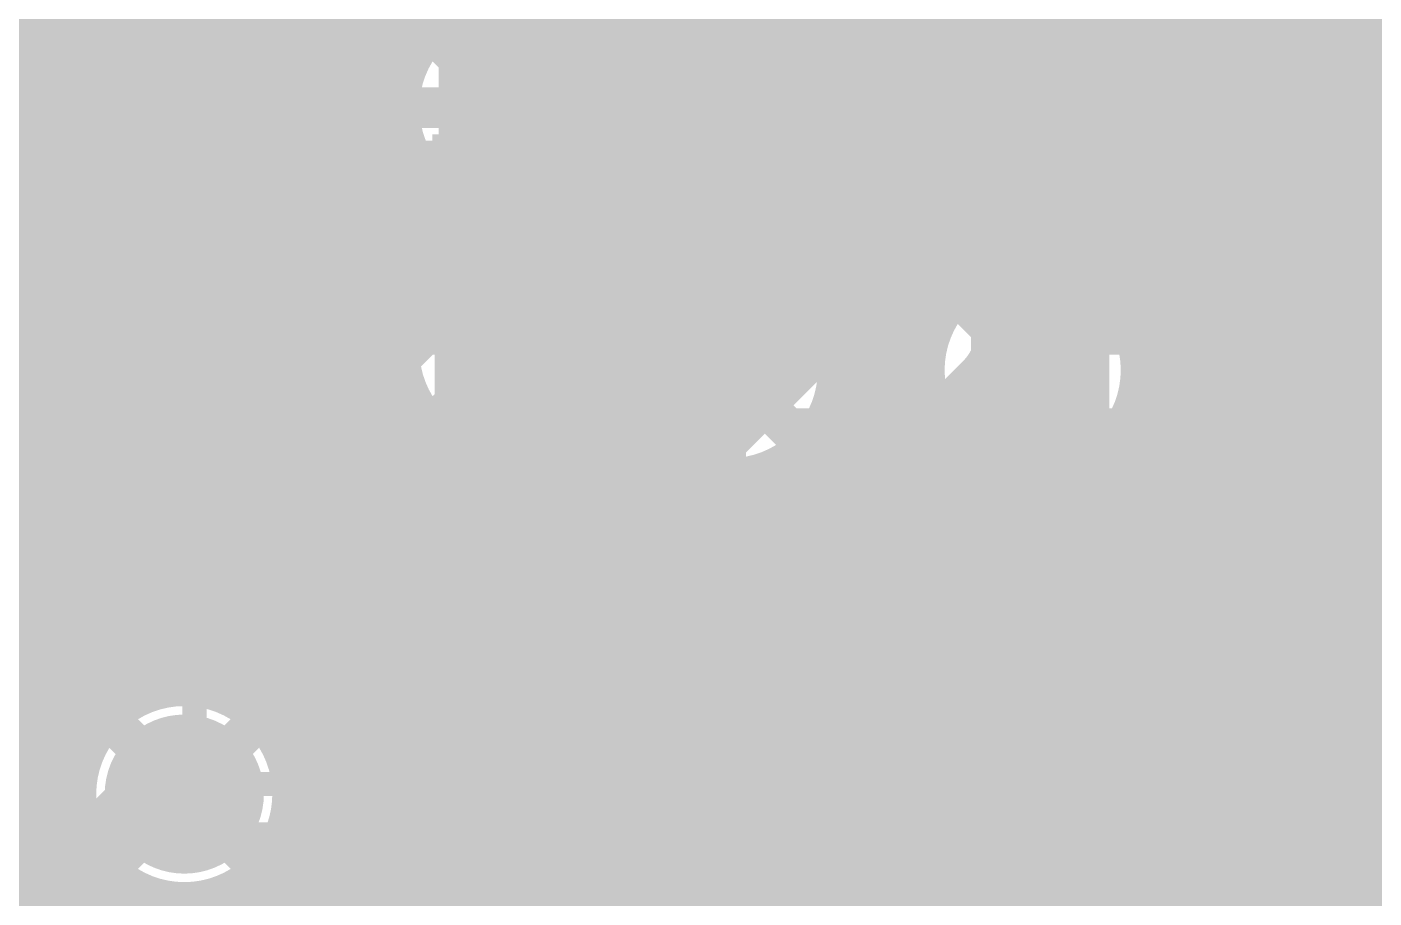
# Model space of a CAD drawing. Extents: x -118 to 4, y -52 to 56.
# Drawn here: x -64.11 to -55.64, y 41.64 to 47.12 of the extents above; entities that cross this region are included whole.
import ezdxf

# ---------------------------------------------------------------- set-up
doc = ezdxf.new("R2010")
doc.units = 0
doc.header["$MEASUREMENT"] = 0
doc.layers.get('0').update_dxf_attribs({"linetype": 'CONTINUOUS'})
for name, color, linetype in [('22-302-0_BOT', 7, 'CONTINUOUS'), ('22-302-0_DRD', 7, 'CONTINUOUS'), ('22-302-0_DRL', 2, 'CONTINUOUS'), ('22-302-0_GND', 1, 'CONTINUOUS'), ('22-302-0_IN1', 3, 'CONTINUOUS'), ('22-302-0_SMB', 5, 'CONTINUOUS'), ('22-302-0_SMT', 10, 'CONTINUOUS'), ('22-302-0_SPB', 14, 'CONTINUOUS'), ('22-302-0_SPT', 9, 'CONTINUOUS'), ('22-302-0_SSB', 12, 'CONTINUOUS'), ('22-302-0_SST', 11, 'CONTINUOUS'), ('22-302-0_TOP', 13, 'CONTINUOUS'), ('THRUHOLE_TAP', 7, 'CONTINUOUS')]:
    doc.layers.add(name, color=color, linetype=linetype)

# ---------------------------------------------------------------- blocks, each defined once
blk = doc.blocks.new('RECTANGLE_2')
blk.add_solid([(0.4826, 0.4064), (0.4826, -0.4064), (-0.4826, 0.4064), (-0.4826, -0.4064)])
blk = doc.blocks.new('ROUND_45')
at = {"const_width": 0.35052}
blk.add_lwpolyline([(-0.17526, 0, 1), (0.17526, 0, 1)], format="xyb", close=True, dxfattribs=at)
blk = doc.blocks.new('ROUND_50')
at = {"const_width": 0.35052}
blk.add_lwpolyline([(-0.17526, 0, 1), (0.17526, 0, 1)], format="xyb", close=True, dxfattribs=at)
blk = doc.blocks.new('RECTANGLE_62')
blk.add_solid([(0.635, 0.508), (0.635, -0.508), (-0.635, 0.508), (-0.635, -0.508)])
blk = doc.blocks.new('ROUND_105')
at = {"const_width": 0.10033}
blk.add_lwpolyline([(-0.050164, 0, 1), (0.050164, 0, 1)], format="xyb", close=True, dxfattribs=at)
blk = doc.blocks.new('ROUND_107')
at = {"const_width": 0.10033}
blk.add_lwpolyline([(-0.050164, 0, 1), (0.050164, 0, 1)], format="xyb", close=True, dxfattribs=at)
blk = doc.blocks.new('ROUND_92')
at = {"const_width": 0.0635}
blk.add_lwpolyline([(-0.03175, 0, 1), (0.03175, 0, 1)], format="xyb", close=True, dxfattribs=at)
blk = doc.blocks.new('ROUND_93')
at = {"const_width": 0.50038}
blk.add_lwpolyline([(-0.25019, 0, 1), (0.25019, 0, 1)], format="xyb", close=True, dxfattribs=at)
blk = doc.blocks.new('ROUND_58')
at = {"const_width": 0.35052}
blk.add_lwpolyline([(-0.17526, 0, 1), (0.17526, 0, 1)], format="xyb", close=True, dxfattribs=at)
blk = doc.blocks.new('ROUND_98')
at = {"const_width": 0.10033}
blk.add_lwpolyline([(-0.050164, 0, 1), (0.050164, 0, 1)], format="xyb", close=True, dxfattribs=at)

msp = doc.modelspace()

# ---------------------------------------------------------------- linework, layer by layer
at = {"layer": '22-302-0_BOT'}
for points, const_width in [([(-61.2648, 54.9656), (-61.2648, 43.5102)], 0.254), ([(-61.0362, 54.9656), (-61.0362, 43.5102)], 0.254), ([(-60.8076, 54.9656), (-60.8076, 43.5102)], 0.254), ([(-60.579, 54.9656), (-60.579, 43.62704)], 0.254), ([(-60.579, 38.227), (-59.944, 38.862), (-58.801, 38.862), (-58.42, 39.243), (-58.42, 42.164), (-57.023, 43.561), (-57.023, 45.085), (-55.88, 46.228), (-55.88, 54.61)], 0.2032), ([(-56.2864, 54.0639), (-56.2864, 46.39564)], 0.254), ([(-54.356, 53.848), (-54.61, 53.848), (-55.499, 52.959), (-55.499, 45.72), (-56.388, 44.831), (-56.388, 42.799), (-57.277, 41.91), (-57.277, 41.021)], 0.2032), ([(-57.277, 41.021), (-57.277, 41.91), (-56.388, 42.799), (-56.388, 44.831), (-55.499, 45.72), (-55.499, 52.959), (-54.61, 53.848), (-54.356, 53.848)], 0.2032), ([(-62.357, 41.021), (-63.373, 41.021), (-63.881, 41.529), (-63.881, 42.799), (-63.5, 43.18), (-63.5, 47.752), (-62.611, 48.641), (-62.357, 48.641)], 0.2032), ([(-57.277, 48.641), (-57.404, 48.641), (-58.42, 47.625), (-58.42, 45.212), (-60.5282, 43.1038), (-62.23, 43.1038)], 0.2032), ([(-60.5282, 48.4632), (-60.5282, 46.7868)], 0.254), ([(-62.357, 47.4472), (-62.357, 46.609)], 0.254), ([(-61.3918, 47.4472), (-61.3918, 45.7708)], 0.254), ([(-57.277, 47.4472), (-57.277, 46.609)], 0.254), ([(-56.3118, 47.4472), (-56.3118, 46.37024)], 0.254), ([(-60.5282, 47.0408), (-61.3918, 47.0408)], 0.254), ([(-56.2864, 47.0408), (-56.3118, 47.0408)], 0.254), ([(-60.5282, 46.8122), (-61.3918, 46.8122)], 0.254), ([(-56.2864, 46.8122), (-56.3118, 46.8122)], 0.254), ([(-58.8264, 46.7868), (-60.5282, 46.7868)], 0.254), ([(-60.3504, 46.7868), (-60.3504, 43.85564)], 0.254), ([(-60.1218, 46.7868), (-60.1218, 44.08424)], 0.254), ([(-59.8932, 46.7868), (-59.8932, 44.31284)], 0.254), ([(-59.6646, 46.7868), (-59.6646, 44.54144)], 0.254), ([(-59.436, 46.7868), (-59.436, 44.77004)], 0.254), ([(-59.2074, 46.7868), (-59.2074, 44.99864)], 0.254), ([(-58.9788, 46.7868), (-58.9788, 45.22724)], 0.254), ([(-58.8264, 46.7868), (-58.8264, 45.37964)], 0.254), ([(-61.3918, 46.609), (-62.357, 46.609)], 0.254), ([(-62.357, 45.7708), (-62.357, 46.609)], 0.254), ([(-62.357, 46.609), (-61.087, 46.609)], 0.2032), ([(-58.8264, 46.5836), (-61.3918, 46.5836)], 0.254), ([(-57.785, 44.958), (-57.785, 45.72), (-57.277, 46.228), (-57.277, 46.609)], 0.2032), ([(-57.277, 45.7708), (-57.277, 46.609)], 0.254), ([(-56.2864, 46.5836), (-56.3118, 46.5836)], 0.254), ([(-56.2864, 46.39564), (-56.3118, 46.37024)], 0.254), ([(-58.8264, 46.355), (-61.3918, 46.355)], 0.254), ([(-58.8264, 46.1264), (-61.3918, 46.1264)], 0.254), ([(-58.8264, 45.8978), (-61.3918, 45.8978)], 0.254), ([(-61.3918, 45.7708), (-63.0936, 45.7708)], 0.254), ([(-63.0936, 45.7708), (-63.0936, 43.18)], 0.254), ([(-62.865, 45.7708), (-62.865, 45.2628)], 0.254), ([(-62.6364, 45.7708), (-62.6364, 45.2628)], 0.254), ([(-62.4078, 45.7708), (-62.4078, 45.2628)], 0.254), ([(-62.1792, 45.7708), (-62.1792, 45.2628)], 0.254), ([(-61.9506, 45.7708), (-61.9506, 45.2628)], 0.254), ([(-61.722, 45.7708), (-61.722, 45.2628)], 0.254), ([(-61.4934, 45.7708), (-61.4934, 45.2628)], 0.254), ([(-58.0136, 45.7708), (-58.0136, 45.212)], 0.254), ([(-56.91124, 45.7708), (-58.0136, 45.7708)], 0.254), ([(-57.8358, 45.7708), (-57.8358, 43.32224)], 0.254), ([(-57.6072, 45.7708), (-57.6072, 43.55084)], 0.254), ([(-57.3786, 45.7708), (-57.3786, 45.28058)], 0.254), ([(-56.91124, 45.7708), (-57.30494, 45.3771)], 0.254), ([(-57.15, 45.7708), (-57.15, 45.53204)], 0.254), ([(-58.8264, 45.6692), (-63.0936, 45.6692)], 0.254), ([(-57.01284, 45.6692), (-58.0136, 45.6692)], 0.254), ([(-58.8264, 45.4406), (-63.0936, 45.4406)], 0.254), ([(-57.24144, 45.4406), (-58.0136, 45.4406)], 0.254), ([(-58.8264, 45.37964), (-60.69584, 43.5102)], 0.254), ([(-63.0428, 45.212), (-63.0936, 45.212)], 0.254), ([(-61.4172, 45.2628), (-63.0428, 45.2628)], 0.254), ([(-63.0428, 45.2628), (-63.0428, 43.8404)], 0.254), ([(-62.23, 45.2628), (-62.23, 44.5262)], 0.254), ([(-61.4172, 45.2628), (-61.4172, 43.8404)], 0.254), ([(-58.99404, 45.212), (-61.4172, 45.212)], 0.254), ([(-57.40908, 45.212), (-58.0136, 45.212)], 0.254), ([(-61.087, 45.085), (-61.087, 45.1612), (-61.595, 45.1612), (-62.23, 44.5262)], 0.2032), ([(-57.4294, 45.085), (-57.4294, 43.72864)], 0.254), ([(-63.0428, 44.9834), (-63.0936, 44.9834)], 0.254), ([(-59.22264, 44.9834), (-61.4172, 44.9834)], 0.254), ([(-57.4294, 44.9834), (-58.08472, 44.9834)], 0.254), ([(-58.0644, 45.01388), (-58.0644, 43.09364)], 0.254), ([(-58.13298, 44.92498), (-60.2361, 42.81932)], 0.254), ([(-58.293, 44.76496), (-58.293, 42.86504)], 0.254), ([(-63.0428, 44.7548), (-63.0936, 44.7548)], 0.254), ([(-59.45124, 44.7548), (-61.4172, 44.7548)], 0.254), ([(-57.4294, 44.7548), (-58.30316, 44.7548)], 0.254), ([(-63.0428, 44.5262), (-63.0936, 44.5262)], 0.254), ([(-61.4172, 44.5262), (-62.23, 44.5262)], 0.254), ([(-59.67984, 44.5262), (-61.4172, 44.5262)], 0.254), ([(-57.4294, 44.5262), (-58.53176, 44.5262)], 0.254), ([(-58.5216, 44.53636), (-58.5216, 42.63644)], 0.254), ([(-63.0428, 44.2976), (-63.0936, 44.2976)], 0.254), ([(-59.90844, 44.2976), (-61.4172, 44.2976)], 0.254), ([(-57.4294, 44.2976), (-58.76036, 44.2976)], 0.254), ([(-58.7502, 44.30776), (-58.7502, 42.40022)], 0.254), ([(-63.0428, 44.069), (-63.0936, 44.069)], 0.254), ([(-60.13704, 44.069), (-61.4172, 44.069)], 0.254), ([(-57.4294, 44.069), (-58.98896, 44.069)], 0.254), ([(-58.9788, 44.07916), (-58.9788, 40.8432)], 0.254), ([(-63.0428, 43.8404), (-63.0936, 43.8404)], 0.254), ([(-63.0428, 43.8404), (-63.0428, 43.7896)], 0.254), ([(-60.36564, 43.8404), (-61.4172, 43.8404)], 0.254), ([(-61.4172, 43.8404), (-61.4172, 43.7896)], 0.254), ([(-57.4294, 43.8404), (-59.21756, 43.8404)], 0.254), ([(-59.2074, 43.85056), (-59.2074, 40.8432)], 0.254), ([(-63.0428, 43.7896), (-63.0428, 42.96664)], 0.254), ([(-61.4172, 43.7896), (-61.4172, 43.5102)], 0.254), ([(-57.4294, 43.72864), (-58.70194, 42.4561)], 0.254), ([(-63.0428, 43.6118), (-63.0936, 43.6118)], 0.254), ([(-60.59424, 43.6118), (-61.4172, 43.6118)], 0.254), ([(-57.54624, 43.6118), (-59.44616, 43.6118)], 0.254), ([(-59.436, 43.62196), (-59.436, 40.8432)], 0.254), ([(-60.69584, 43.5102), (-61.4172, 43.5102)], 0.254), ([(-63.0428, 43.3832), (-63.0936, 43.3832)], 0.254), ([(-57.77484, 43.3832), (-59.67476, 43.3832)], 0.254), ([(-59.6646, 43.39336), (-59.6646, 40.8432)], 0.254), ([(-63.0936, 43.18), (-63.0936, 42.96918)], 0.254), ([(-63.0428, 43.1546), (-63.0936, 43.1546)], 0.254), ([(-58.00344, 43.1546), (-59.90336, 43.1546)], 0.254), ([(-59.8932, 43.16476), (-59.8932, 40.8432)], 0.254), ([(-62.23, 43.1038), (-62.3062, 43.1038), (-63.119, 42.291)], 0.2032), ([(-63.119, 42.97172), (-63.1521, 42.97091)], 0.254), ([(-58.23204, 42.926), (-60.13196, 42.926)], 0.254), ([(-60.1218, 42.93616), (-60.1218, 40.8432)], 0.254), ([(-60.3504, 42.73804), (-60.3504, 40.8432)], 0.254), ([(-60.5282, 42.6974), (-61.4172, 42.6974)], 0.254), ([(-61.4172, 42.6974), (-61.4172, 42.3672)], 0.254), ([(-61.2648, 42.6974), (-61.2648, 40.62984)], 0.254), ([(-61.0362, 42.6974), (-61.0362, 40.4114)], 0.254), ([(-60.8076, 42.6974), (-60.8076, 40.4114)], 0.254), ([(-60.579, 42.6974), (-60.579, 40.4114)], 0.254), ([(-58.46064, 42.6974), (-60.5282, 42.6974)], 0.254), ([(-58.68924, 42.4688), (-61.4172, 42.4688)], 0.254), ([(-61.4172, 42.3672), (-62.44336, 42.3672)], 0.254), ([(-62.4078, 42.3672), (-62.4078, 41.8592)], 0.254), ([(-62.1792, 42.3672), (-62.1792, 41.8592)], 0.254), ([(-61.9506, 42.3672), (-61.9506, 41.8592)], 0.254), ([(-61.722, 42.3672), (-61.722, 41.8592)], 0.254), ([(-61.4934, 42.3672), (-61.4934, 41.8592)], 0.254), ([(-58.81878, 42.2402), (-62.44082, 42.2402)], 0.254), ([(-58.8264, 42.164), (-58.8264, 40.8432)], 0.254), ([(-58.8264, 42.0116), (-62.49924, 42.0116)], 0.254), ([(-61.3918, 41.8592), (-62.59322, 41.8592)], 0.254), ([(-61.3918, 41.8592), (-61.3918, 40.75684)], 0.254), ([(-58.8264, 41.783), (-61.3918, 41.783)], 0.254), ([(-58.8264, 41.5544), (-61.3918, 41.5544)], 0.254)]:
    msp.add_lwpolyline(points, dxfattribs=dict(at, const_width=const_width))
at = {"layer": '22-302-0_BOT', "const_width": 0.254}
for points in [[(-57.31002, 45.37202, 0.1989124), (-57.42891, 45.085)], [(-58.13298, 44.92498, 0.1989124), (-58.01409, 45.212)], [(-63.15202, 42.96918, 0.1370236), (-63.09314, 43.18)], [(-63.15202, 42.96918, 0.1370236), (-63.09314, 43.18)], [(-63.0428, 42.96664, 0.0280842), (-63.119, 42.97092)], [(-60.5282, 42.6974, 0.1989124), (-60.24083, 42.81643)], [(-60.5282, 42.6974, 0.1989124), (-60.24083, 42.81643)], [(-58.70702, 42.45102, 0.1989124), (-58.82591, 42.164)], [(-62.43828, 42.291, 0.0280837), (-62.44257, 42.36729)], [(-62.59322, 41.8592, 0.1736053), (-62.43864, 42.291)], [(-64.2874, 41.529, 0.1989133), (-64.16837, 41.24163)], [(-64.2874, 41.529, 0.1989133), (-64.16837, 41.24163)]]:
    msp.add_lwpolyline(points, format="xyb", dxfattribs=at)
at = {"layer": '22-302-0_DRD', "const_width": 0.254}
for points in [[(-60.452, 47.244), (-61.722, 45.974)], [(-60.452, 45.974), (-61.722, 47.244)], [(-60.452, 45.72), (-61.722, 44.45)], [(-60.452, 44.45), (-61.722, 45.72)], [(-60.452, 45.72), (-61.722, 44.45)], [(-60.452, 44.45), (-61.722, 45.72)], [(-59.055, 45.593), (-60.325, 44.323)], [(-59.055, 44.323), (-60.325, 45.593)], [(-59.055, 45.593), (-60.325, 44.323)], [(-59.055, 44.323), (-60.325, 45.593)], [(-57.15, 45.593), (-58.42, 44.323)], [(-57.15, 44.323), (-58.42, 45.593)], [(-62.484, 42.926), (-63.754, 41.656)], [(-62.484, 41.656), (-63.754, 42.926)], [(-59.182, 41.91), (-60.452, 40.64)], [(-59.182, 40.64), (-60.452, 41.91)], [(-59.182, 41.91), (-60.452, 40.64)], [(-59.182, 40.64), (-60.452, 41.91)]]:
    msp.add_lwpolyline(points, dxfattribs=at)
at = {"layer": '22-302-0_IN1', "const_width": 0.254}
for points in [[(-63.9064, 55.372), (-63.9064, 38.38956)], [(-63.6778, 55.372), (-63.6778, 42.67708)], [(-63.4492, 55.372), (-63.4492, 42.88536)], [(-63.2206, 55.372), (-63.2206, 42.96156)], [(-62.992, 55.372), (-62.992, 42.95902)], [(-62.7634, 55.372), (-62.7634, 42.87012)], [(-62.5348, 55.372), (-62.5348, 42.63898)], [(-62.3062, 55.372), (-62.3062, 33.02508)], [(-62.0776, 55.372), (-62.0776, 29.68752)], [(-61.849, 55.372), (-61.849, 29.83992)], [(-61.6204, 55.372), (-61.6204, 47.03064)], [(-61.3918, 55.372), (-61.3918, 47.21606)], [(-60.706, 55.372), (-60.706, 47.17288)], [(-60.4774, 55.372), (-60.4774, 46.90872)], [(-60.2488, 55.372), (-60.2488, 45.34408)], [(-58.6486, 55.372), (-58.6486, 14.57706)], [(-58.42, 55.372), (-58.42, 45.1993)], [(-58.1914, 55.372), (-58.1914, 45.50156)], [(-57.9628, 55.372), (-57.9628, 45.61332)], [(-56.5912, 55.372), (-56.5912, 36.48964)], [(-56.3626, 54.12994), (-56.3626, 36.47694)], [(-56.134, 53.98008), (-56.134, 36.37788)], [(-55.9054, 53.92928), (-55.9054, 36.11372)], [(-55.6768, 53.95976), (-55.6768, 13.35278)], [(-64.135, 49.83988), (-64.135, 38.0873)], [(-57.7342, 49.53508), (-57.7342, 45.63618)], [(-56.8198, 49.53508), (-56.8198, 36.42106)], [(-57.5056, 49.39792), (-57.5056, 45.57776)], [(-57.277, 49.35728), (-57.277, 45.41012)], [(-57.0484, 49.39792), (-57.0484, 36.23564)], [(-60.0202, 48.42002), (-60.0202, 45.55236)], [(-58.8772, 48.37938), (-58.8772, 14.62786)], [(-59.7916, 48.18888), (-59.7916, 45.62856)], [(-59.1058, 48.17364), (-59.1058, 45.30598)], [(-59.563, 48.09998), (-59.563, 45.62602)], [(-59.3344, 48.0949), (-59.3344, 45.53712)], [(-61.63056, 47.0154), (-75.49388, 47.0154)], [(-51.63312, 47.0154), (-60.5409, 47.0154)], [(-61.74232, 46.7868), (-75.72502, 46.7868)], [(-51.40198, 46.7868), (-60.42914, 46.7868)], [(-61.76518, 46.5582), (-89.87536, 46.5582)], [(-49.41824, 46.5582), (-60.40882, 46.5582)], [(-61.70676, 46.3296), (-84.78774, 46.3296)], [(-60.4774, 46.30674), (-60.4774, 45.38472)], [(-49.55286, 46.3296), (-60.46724, 46.3296)], [(-61.6204, 46.18736), (-61.6204, 45.50664)], [(-61.53912, 46.101), (-71.63816, 46.101)], [(-60.706, 46.04512), (-60.706, 45.64888)], [(-49.63668, 46.101), (-60.63488, 46.101)], [(-61.3918, 46.00194), (-61.3918, 45.69206)], [(-49.6824, 45.8724), (-71.3359, 45.8724)], [(-61.1632, 45.93336), (-61.1632, 45.76064)], [(-60.9346, 45.94606), (-60.9346, 45.74794)], [(-61.47308, 45.6438), (-71.22414, 45.6438)], [(-49.68748, 45.6438), (-60.69838, 45.6438)], [(-61.68136, 45.4152), (-71.20382, 45.4152)], [(-60.19292, 45.4152), (-60.49264, 45.4152)], [(-58.28792, 45.4152), (-59.18708, 45.4152)], [(-49.657, 45.4152), (-57.28208, 45.4152)], [(-61.75756, 45.1866), (-71.26224, 45.1866)], [(-60.33008, 45.1866), (-60.4139, 45.1866)], [(-58.42508, 45.1866), (-59.04992, 45.1866)], [(-49.58588, 45.1866), (-57.14492, 45.1866)], [(-61.75502, 44.958), (-71.42988, 44.958)], [(-60.37072, 44.958), (-60.41898, 44.958)], [(-58.46572, 44.958), (-59.00928, 44.958)], [(-49.46904, 44.958), (-57.10428, 44.958)], [(-60.4774, 44.78274), (-60.4774, 41.43502)], [(-61.66612, 44.7294), (-76.89088, 44.7294)], [(-60.33008, 44.7294), (-60.50788, 44.7294)], [(-58.42508, 44.7294), (-59.04992, 44.7294)], [(-58.42, 44.71416), (-58.42, 31.6103)], [(-49.29124, 44.7294), (-57.14492, 44.7294)], [(-61.6204, 44.66336), (-61.6204, 29.88818)], [(-59.1058, 44.61002), (-59.1058, 14.63802)], [(-60.706, 44.52112), (-60.706, 38.89502)], [(-60.2488, 44.56938), (-60.2488, 41.80078)], [(-61.43498, 44.5008), (-66.54038, 44.5008)], [(-61.3918, 44.47794), (-61.3918, 29.8577)], [(-60.19292, 44.5008), (-60.73902, 44.5008)], [(-58.28792, 44.5008), (-59.18708, 44.5008)], [(-49.00676, 44.5008), (-57.28208, 44.5008)], [(-57.277, 44.50588), (-57.277, 33.3883)], [(-61.1632, 44.40936), (-61.1632, 38.57498)], [(-60.9346, 44.42206), (-60.9346, 38.80612)], [(-60.0202, 44.36364), (-60.0202, 41.9227)], [(-59.3344, 44.37888), (-59.3344, 41.75252)], [(-58.1914, 44.4119), (-58.1914, 31.91256)], [(-31.61792, 44.2722), (-66.33464, 44.2722)], [(-59.7916, 44.2849), (-59.7916, 41.95318)], [(-59.563, 44.28998), (-59.563, 41.90492)], [(-57.9628, 44.30014), (-57.9628, 32.02432)], [(-57.7342, 44.27982), (-57.7342, 33.06826)], [(-57.5056, 44.33824), (-57.5056, 33.2994)], [(-31.75508, 44.0436), (-66.2559, 44.0436)], [(-31.79572, 43.815), (-66.26098, 43.815)], [(-31.75508, 43.5864), (-66.34988, 43.5864)], [(-31.61792, 43.3578), (-66.58102, 43.3578)], [(-7.33298, 43.1292), (-69.17436, 43.1292)], [(-63.41872, 42.9006), (-69.18706, 42.9006)], [(-7.56412, 42.9006), (-62.81674, 42.9006)], [(-63.68288, 42.672), (-69.28612, 42.672)], [(-25.34412, 42.672), (-62.55512, 42.672)], [(-63.78194, 42.4434), (-69.54774, 42.4434)], [(-55.28564, 42.4434), (-62.45606, 42.4434)], [(-63.79464, 42.2148), (-75.22464, 42.2148)], [(-55.47106, 42.2148), (-62.44336, 42.2148)], [(-63.72606, 41.9862), (-75.43038, 41.9862)], [(-55.53964, 41.9862), (-62.51194, 41.9862)], [(-63.6778, 41.90238), (-63.6778, 38.50132)], [(-62.5348, 41.94302), (-62.5348, 33.23336)], [(-63.54064, 41.7576), (-75.64374, 41.7576)], [(-60.29452, 41.7576), (-62.69736, 41.7576)], [(-55.52694, 41.7576), (-59.33694, 41.7576)], [(-63.4492, 41.69664), (-63.4492, 38.52418)], [(-62.7634, 41.71188), (-62.7634, 33.30956)], [(-63.2206, 41.6179), (-63.2206, 38.46576)], [(-62.992, 41.62298), (-62.992, 38.29812)], [(-60.44692, 41.529), (-75.38212, 41.529)], [(-55.42788, 41.529), (-59.18708, 41.529)]]:
    msp.add_lwpolyline(points, dxfattribs=at)
for points in [[(-61.087, 47.28972, 0.4142136), (-61.76772, 46.609)], [(-60.40628, 46.609, 0.4142136), (-61.087, 47.28972)], [(-61.76772, 46.609, 0.4142136), (-61.087, 45.92828)], [(-61.087, 45.92828, 0.4142136), (-60.40628, 46.609)], [(-61.087, 45.76572, 0.4142136), (-61.76772, 45.085)], [(-60.40628, 45.085, 0.4142136), (-61.087, 45.76572)], [(-59.69, 45.63872, 0.4142136), (-60.37072, 44.958)], [(-59.69, 45.63872, 0.4142136), (-60.37072, 44.958)], [(-59.00928, 44.958, 0.4142136), (-59.69, 45.63872)], [(-59.00928, 44.958, 0.4142136), (-59.69, 45.63872)], [(-57.785, 45.63872, 0.4142136), (-58.46572, 44.958)], [(-57.10428, 44.958, 0.4142136), (-57.785, 45.63872)], [(-61.76772, 45.085, 0.4142136), (-61.087, 44.40428)], [(-61.087, 44.40428, 0.4142136), (-60.40628, 45.085)], [(-60.37072, 44.958, 0.4142136), (-59.69, 44.27728)], [(-60.37072, 44.958, 0.4142136), (-59.69, 44.27728)], [(-59.69, 44.27728, 0.4142136), (-59.00928, 44.958)], [(-59.69, 44.27728, 0.4142136), (-59.00928, 44.958)], [(-58.46572, 44.958, 0.4142136), (-57.785, 44.27728)], [(-57.785, 44.27728, 0.4142136), (-57.10428, 44.958)], [(-63.119, 42.97172, 0.4142136), (-63.79972, 42.291)], [(-62.43828, 42.291, 0.4142136), (-63.119, 42.97172)], [(-54.864, 42.59072, 0.4142136), (-55.54472, 41.91)], [(-63.79972, 42.291, 0.4142136), (-63.119, 41.61028)], [(-63.119, 41.61028, 0.4142136), (-62.43828, 42.291)], [(-59.817, 41.95572, 0.4142136), (-60.49772, 41.275)], [(-59.13628, 41.275, 0.4142136), (-59.817, 41.95572)], [(-55.54472, 41.91, 0.4142136), (-54.864, 41.22928)]]:
    msp.add_lwpolyline(points, format="xyb", dxfattribs=at)
at = {"layer": '22-302-0_SSB', "const_width": 0.1524}
for points in [[(-61.214, 49.657), (-61.214, 45.593), (-65.786, 45.593), (-65.786, 47.371), (-65.532, 47.625), (-65.786, 47.879), (-65.786, 49.657), (-61.214, 49.657)], [(-56.134, 49.657), (-56.134, 45.593), (-60.706, 45.593), (-60.706, 47.371), (-60.452, 47.625), (-60.706, 47.879), (-60.706, 49.657), (-56.134, 49.657)], [(-51.054, 49.657), (-51.054, 45.593), (-55.626, 45.593), (-55.626, 47.371), (-55.372, 47.625), (-55.626, 47.879), (-55.626, 49.657), (-51.054, 49.657)], [(-65.5955, 42.3545), (-65.5955, 45.2755), (-63.9572, 45.2755), (-63.9572, 42.3545), (-65.5955, 42.3545)], [(-63.0555, 42.3545), (-63.0555, 45.2755), (-61.4172, 45.2755), (-61.4172, 42.3545), (-63.0555, 42.3545)], [(-60.51042, 45.03928), (-60.51042, 44.68368), (-60.67806, 44.5643), (-60.84824, 44.5643), (-61.01842, 44.68368), (-61.01842, 45.03928), (-60.00242, 45.03928)], [(-56.31942, 44.91228), (-56.31942, 44.55668), (-56.48706, 44.4373), (-56.65724, 44.4373), (-56.82742, 44.55668), (-56.82742, 44.91228), (-55.81142, 44.91228)], [(-60.51042, 44.7421), (-60.00242, 44.5643)], [(-56.31942, 44.6151), (-55.81142, 44.4373)], [(-60.51042, 44.14266), (-60.51042, 43.78706), (-60.34024, 43.7261), (-60.17006, 43.7261), (-60.00242, 43.78706), (-60.00242, 44.14266), (-60.17006, 44.20108), (-60.34024, 44.20108), (-61.01842, 43.96486)], [(-56.31942, 44.01566), (-56.31942, 43.66006), (-56.14924, 43.5991), (-55.97906, 43.5991), (-55.81142, 43.66006), (-55.81142, 44.01566), (-55.97906, 44.07408), (-56.14924, 44.07408), (-56.82742, 43.83786)], [(-60.51042, 42.94886), (-60.67806, 42.8879), (-60.84824, 42.8879), (-61.01842, 42.94886), (-61.01842, 43.30446), (-60.84824, 43.36288), (-60.67806, 43.36288), (-60.51042, 43.30446), (-60.51042, 42.94886), (-60.34024, 42.8879), (-60.17006, 42.8879), (-60.00242, 42.94886), (-60.00242, 43.30446), (-60.17006, 43.36288), (-60.34024, 43.36288), (-60.51042, 43.30446)], [(-56.31942, 42.82186), (-56.31942, 43.17746), (-56.48706, 43.23588), (-56.65724, 43.23588), (-56.82742, 43.17746), (-56.82742, 42.82186), (-56.65724, 42.7609), (-56.48706, 42.7609), (-55.81142, 42.99966)], [(-61.214, 42.037), (-61.214, 37.973), (-65.786, 37.973), (-65.786, 39.751), (-65.532, 40.005), (-65.786, 40.259), (-65.786, 42.037), (-61.214, 42.037)], [(-56.134, 42.037), (-56.134, 37.973), (-60.706, 37.973), (-60.706, 39.751), (-60.452, 40.005), (-60.706, 40.259), (-60.706, 42.037), (-56.134, 42.037)]]:
    msp.add_lwpolyline(points, dxfattribs=at)
at = {"layer": '22-302-0_SST', "const_width": 0.1524}
for points in [[(-59.62142, 46.86554), (-59.62142, 47.22114), (-59.45124, 47.27956), (-59.28106, 47.27956), (-59.11342, 47.22114), (-59.11342, 46.86554), (-59.28106, 46.80712), (-59.45124, 46.80712), (-60.12942, 47.04334)], [(-57.08142, 46.98492), (-57.24906, 46.86554), (-57.41924, 46.80712), (-57.75706, 46.80712), (-57.92724, 46.86554), (-58.09742, 46.98492), (-58.09742, 47.10176), (-57.92724, 47.22114), (-57.75706, 47.27956), (-57.41924, 47.27956), (-57.24906, 47.22114), (-57.08142, 47.10176), (-57.08142, 46.98492)], [(-61.14542, 47.16272), (-61.14542, 46.92396)], [(-55.64124, 47.15256), (-55.64124, 46.68012), (-56.31942, 46.91634), (-56.31942, 47.03572), (-55.30342, 47.03572)], [(-61.14542, 47.04334), (-62.16142, 47.04334), (-61.99124, 46.92396)], [(-61.48324, 46.44136), (-61.48324, 45.96892), (-62.16142, 46.20514), (-62.16142, 46.32452), (-61.14542, 46.32452)], [(-59.45124, 46.44136), (-59.45124, 45.96892), (-60.12942, 46.20514), (-60.12942, 46.32452), (-59.11342, 46.32452)], [(-57.24906, 45.96892), (-57.08142, 46.02734), (-57.08142, 46.38294), (-57.24906, 46.44136), (-57.58942, 46.44136), (-57.75706, 46.32452), (-57.75706, 45.96892), (-58.09742, 45.96892), (-58.09742, 46.44136)], [(-55.64124, 46.31436), (-55.64124, 45.84192), (-56.31942, 46.07814), (-56.31942, 46.19752), (-55.30342, 46.19752)], [(-61.31306, 45.60316), (-61.14542, 45.54474), (-61.14542, 45.18914), (-61.31306, 45.13072), (-61.99124, 45.13072), (-62.16142, 45.18914), (-62.16142, 45.54474), (-61.99124, 45.60316)], [(-59.28106, 45.60316), (-59.11342, 45.54474), (-59.11342, 45.18914), (-59.28106, 45.13072), (-59.95924, 45.13072), (-60.12942, 45.18914), (-60.12942, 45.54474), (-59.95924, 45.60316)], [(-57.58942, 45.13072), (-57.58942, 45.48632), (-57.75706, 45.60316), (-57.92724, 45.60316), (-58.09742, 45.48632), (-58.09742, 45.13072), (-57.08142, 45.13072)], [(-57.58942, 45.42536), (-57.08142, 45.60316)], [(-55.47106, 45.47616), (-55.30342, 45.41774), (-55.30342, 45.06214), (-55.47106, 45.00372), (-56.14924, 45.00372), (-56.31942, 45.06214), (-56.31942, 45.41774), (-56.14924, 45.47616)], [(-65.5955, 44.6405), (-65.5955, 41.7195), (-63.9572, 41.7195), (-63.9572, 44.6405), (-65.5955, 44.6405)], [(-62.4205, 44.6405), (-62.4205, 41.7195), (-60.7822, 41.7195), (-60.7822, 44.6405), (-62.4205, 44.6405)], [(-60.5155, 44.6405), (-60.5155, 41.7195), (-58.8772, 41.7195), (-58.8772, 44.6405), (-60.5155, 44.6405)], [(-58.6105, 44.6405), (-58.6105, 41.7195), (-56.9722, 41.7195), (-56.9722, 44.6405), (-58.6105, 44.6405)], [(-56.7055, 44.6405), (-56.7055, 41.7195), (-55.0672, 41.7195), (-55.0672, 44.6405), (-56.7055, 44.6405)]]:
    msp.add_lwpolyline(points, dxfattribs=at)
at = {"layer": '22-302-0_TOP'}
for points, const_width in [([(-63.7794, 50.57648), (-63.7794, 42.67962)], 0.254), ([(-63.5508, 50.57648), (-63.5508, 42.8752)], 0.254), ([(-63.3222, 50.57648), (-63.3222, 42.98696)], 0.254), ([(-63.0936, 50.57648), (-63.0936, 43.01744)], 0.254), ([(-62.865, 50.57648), (-62.865, 42.97172)], 0.254), ([(-62.6364, 50.57648), (-62.6364, 42.83456)], 0.254), ([(-62.4078, 50.57648), (-62.4078, 44.67352)], 0.254), ([(-62.1792, 50.57648), (-62.1792, 44.67352)], 0.254), ([(-61.9506, 50.57648), (-61.9506, 44.67352)], 0.254), ([(-61.722, 50.57648), (-61.722, 46.96206)], 0.254), ([(-61.4934, 50.57648), (-61.4934, 47.21098)], 0.254), ([(-60.579, 50.57648), (-60.579, 47.12716)], 0.254), ([(-60.3504, 50.57648), (-60.3504, 45.26026)], 0.254), ([(-64.008, 49.93894), (-64.008, 44.67352)], 0.254), ([(-60.1218, 48.52924), (-60.1218, 45.5422)], 0.254), ([(-59.8932, 48.20412), (-59.8932, 45.65396)], 0.254), ([(-59.6646, 48.07712), (-59.6646, 45.68444)], 0.254), ([(-59.436, 48.04156), (-59.436, 45.63872)], 0.254), ([(-59.38774, 48.04156), (-58.37682, 47.03318)], 0.254), ([(-59.2074, 47.86376), (-59.2074, 45.50156)], 0.254), ([(-58.9788, 47.63516), (-58.9788, 45.10532)], 0.254), ([(-58.7502, 47.40656), (-58.7502, 42.00652)], 0.254), ([(-61.5188, 47.1932), (-66.45148, 47.1932)], 0.254), ([(-58.53684, 47.1932), (-60.6552, 47.1932)], 0.254), ([(-58.5216, 47.17796), (-58.5216, 44.67352)], 0.254), ([(-61.71946, 46.9646), (-66.45148, 46.9646)], 0.254), ([(-58.29046, 46.9646), (-60.452, 46.9646)], 0.254), ([(-58.293, 46.9646), (-58.293, 45.47616)], 0.254), ([(-58.0644, 46.89348), (-58.0644, 45.62856)], 0.254), ([(-51.6001, 46.89348), (-58.039, 46.89348)], 0.254), ([(-57.8358, 46.89348), (-57.8358, 45.6819)], 0.254), ([(-57.6072, 46.89348), (-57.6072, 45.66158)], 0.254), ([(-57.3786, 46.89348), (-57.3786, 45.55998)], 0.254), ([(-57.15, 46.89348), (-57.15, 45.31106)], 0.254), ([(-56.9214, 46.89348), (-56.9214, 44.36872)], 0.254), ([(-56.6928, 46.89348), (-56.6928, 44.67352)], 0.254), ([(-56.4642, 46.89348), (-56.4642, 44.67352)], 0.254), ([(-56.2356, 46.89348), (-56.2356, 44.67352)], 0.254), ([(-56.007, 46.89348), (-56.007, 44.67352)], 0.254), ([(-55.7784, 46.89348), (-55.7784, 44.67352)], 0.254), ([(-55.5498, 46.89348), (-55.5498, 44.67352)], 0.254), ([(-61.80074, 46.736), (-66.45148, 46.736)], 0.254), ([(-51.40706, 46.736), (-60.37072, 46.736)], 0.254), ([(-61.087, 46.609), (-61.087, 45.085), (-61.087, 44.45), (-61.595, 43.942), (-61.595, 43.8912), (-61.595, 43.942), (-61.087, 44.45), (-61.087, 45.085)], 0.2032), ([(-61.80582, 46.5074), (-66.45148, 46.5074)], 0.254), ([(-49.50968, 46.5074), (-60.36818, 46.5074)], 0.254), ([(-61.7347, 46.2788), (-66.45148, 46.2788)], 0.254), ([(-61.722, 46.25594), (-61.722, 45.43806)], 0.254), ([(-49.62652, 46.2788), (-60.4393, 46.2788)], 0.254), ([(-61.56452, 46.0502), (-66.45148, 46.0502)], 0.254), ([(-61.56452, 46.0629), (-61.56452, 45.6311)], 0.254), ([(-60.60948, 46.0629), (-60.60948, 45.6311)], 0.254), ([(-49.69764, 46.0502), (-60.60948, 46.0502)], 0.254), ([(-60.579, 46.0883), (-60.579, 45.60316)], 0.254), ([(-61.56452, 45.8216), (-66.45148, 45.8216)], 0.254), ([(-49.7332, 45.8216), (-60.60948, 45.8216)], 0.254), ([(-61.60516, 45.593), (-66.45148, 45.593)], 0.254), ([(-60.04306, 45.593), (-60.5663, 45.593)], 0.254), ([(-58.13806, 45.593), (-59.33694, 45.593)], 0.254), ([(-49.73066, 45.593), (-57.43194, 45.593)], 0.254), ([(-61.75756, 45.3644), (-68.62826, 45.3644)], 0.254), ([(-60.29198, 45.3644), (-60.41644, 45.3644)], 0.254), ([(-58.38698, 45.3644), (-59.08802, 45.3644)], 0.254), ([(-49.69256, 45.3644), (-57.18302, 45.3644)], 0.254), ([(-61.8109, 45.1358), (-68.62826, 45.1358)], 0.254), ([(-58.48858, 45.1358), (-58.98642, 45.1358)], 0.254), ([(-49.61636, 45.1358), (-57.08142, 45.1358)], 0.254), ([(-61.595, 43.8912), (-61.595, 43.942), (-61.087, 44.45), (-61.087, 45.085)], 0.2032), ([(-59.817, 45.085), (-59.69, 44.958), (-59.69, 43.8912), (-59.69, 44.958)], 0.2032), ([(-59.69, 44.958), (-59.69, 43.8912)], 0.2032), ([(-57.785, 44.958), (-57.785, 43.8912)], 0.2032), ([(-61.79058, 44.9072), (-68.62826, 44.9072)], 0.254), ([(-58.5089, 44.9072), (-58.9661, 44.9072)], 0.254), ([(-49.4919, 44.9072), (-57.0611, 44.9072)], 0.254), ([(-58.9788, 44.81068), (-58.9788, 44.67352)], 0.254), ([(-61.68898, 44.6786), (-68.62826, 44.6786)], 0.254), ([(-61.722, 44.73194), (-61.722, 44.67352)], 0.254), ([(-60.36056, 44.6786), (-60.48502, 44.6786)], 0.254), ([(-58.45556, 44.6786), (-59.01944, 44.6786)], 0.254), ([(-49.30648, 44.6786), (-57.11444, 44.6786)], 0.254), ([(-63.91148, 44.67352), (-65.62852, 44.67352)], 0.254), ([(-63.91148, 44.67352), (-63.91148, 43.25112)], 0.254), ([(-62.45352, 44.67352), (-62.45352, 43.25112)], 0.254), ([(-61.68644, 44.67352), (-62.45352, 44.67352)], 0.254), ([(-60.54852, 44.59478), (-60.54852, 43.25112)], 0.254), ([(-60.35802, 44.67352), (-60.48756, 44.67352)], 0.254), ([(-58.83148, 44.67352), (-59.02198, 44.67352)], 0.254), ([(-58.83148, 44.67352), (-58.83148, 43.25112)], 0.254), ([(-58.45302, 44.67352), (-58.64352, 44.67352)], 0.254), ([(-58.64352, 44.67352), (-58.64352, 43.25112)], 0.254), ([(-56.92648, 44.67352), (-57.11698, 44.67352)], 0.254), ([(-56.92648, 44.67352), (-56.92648, 44.36872)], 0.254), ([(-55.02148, 44.67352), (-56.73852, 44.67352)], 0.254), ([(-56.73852, 44.67352), (-56.73852, 44.36872)], 0.254), ([(-60.60948, 44.5389), (-60.60948, 44.45)], 0.254), ([(-60.579, 44.5643), (-60.579, 41.40708)], 0.254), ([(-62.45352, 44.45), (-63.91148, 44.45)], 0.254), ([(-60.54852, 44.45), (-60.60948, 44.45)], 0.254), ([(-58.64352, 44.45), (-58.83148, 44.45)], 0.254), ([(-56.73852, 44.45), (-56.92648, 44.45)], 0.254), ([(-56.73852, 44.36872), (-56.92648, 44.36872)], 0.254), ([(-62.45352, 44.2214), (-63.91148, 44.2214)], 0.254), ([(-60.54852, 44.2214), (-60.66536, 44.2214)], 0.254), ([(-58.64352, 44.2214), (-58.83148, 44.2214)], 0.254), ([(-52.451, 40.132), (-52.451, 41.402), (-52.451, 43.688), (-52.959, 44.196), (-54.102, 44.196), (-55.118, 43.18), (-57.15, 43.18), (-57.785, 42.545), (-57.785, 42.4688)], 0.2032), ([(-60.73648, 44.12488), (-60.73648, 43.25112)], 0.254), ([(-62.45352, 43.9928), (-63.91148, 43.9928)], 0.254), ([(-60.54852, 43.9928), (-60.73648, 43.9928)], 0.254), ([(-58.64352, 43.9928), (-58.83148, 43.9928)], 0.254), ([(-55.88, 43.8912), (-57.785, 43.8912)], 0.2032), ([(-62.45352, 43.7642), (-63.91148, 43.7642)], 0.254), ([(-60.54852, 43.7642), (-60.73648, 43.7642)], 0.254), ([(-58.64352, 43.7642), (-58.83148, 43.7642)], 0.254), ([(-62.45352, 43.5356), (-63.91148, 43.5356)], 0.254), ([(-60.54852, 43.5356), (-60.73648, 43.5356)], 0.254), ([(-58.64352, 43.5356), (-58.83148, 43.5356)], 0.254), ([(-62.45352, 43.307), (-63.91148, 43.307)], 0.254), ([(-63.91148, 43.25112), (-63.91148, 43.10888)], 0.254), ([(-62.45352, 43.25112), (-62.45352, 43.10888)], 0.254), ([(-60.54852, 43.307), (-60.73648, 43.307)], 0.254), ([(-60.73648, 43.25112), (-60.73648, 43.10888)], 0.254), ([(-60.54852, 43.25112), (-60.54852, 43.10888)], 0.254), ([(-58.64352, 43.307), (-58.83148, 43.307)], 0.254), ([(-58.83148, 43.25112), (-58.83148, 43.10888)], 0.254), ([(-58.64352, 43.25112), (-58.64352, 43.10888)], 0.254), ([(-59.69, 42.4688), (-59.69, 42.418), (-59.817, 42.418), (-60.579, 43.18), (-64.008, 43.18), (-64.7192, 42.4688), (-64.77, 42.4688)], 0.2032), ([(-63.91148, 43.10888), (-63.91148, 42.5577)], 0.254), ([(-62.45352, 43.0784), (-63.91148, 43.0784)], 0.254), ([(-62.45352, 43.10888), (-62.45352, 42.5831)], 0.254), ([(-60.73648, 43.10888), (-60.73648, 41.68648)], 0.254), ([(-60.54852, 43.0784), (-60.73648, 43.0784)], 0.254), ([(-60.54852, 43.10888), (-60.54852, 41.68648)], 0.254), ([(-58.83148, 43.10888), (-58.83148, 42.00652)], 0.254), ([(-58.64352, 43.0784), (-58.83148, 43.0784)], 0.254), ([(-58.64352, 43.10888), (-58.64352, 42.00652)], 0.254), ([(-63.58382, 42.8498), (-63.91148, 42.8498)], 0.254), ([(-62.45352, 42.8498), (-62.65418, 42.8498)], 0.254), ([(-60.54852, 42.8498), (-60.73648, 42.8498)], 0.254), ([(-58.64352, 42.8498), (-58.83148, 42.8498)], 0.254), ([(-63.119, 42.291), (-63.5, 42.291), (-64.135, 41.656), (-66.548, 41.656), (-66.802, 41.91), (-73.279, 41.91), (-73.9902, 42.6212), (-74.295, 42.6212)], 0.2032), ([(-63.83782, 42.62882), (-63.91148, 42.5577)], 0.254), ([(-63.84544, 42.6212), (-63.91148, 42.6212)], 0.254), ([(-60.54852, 42.6212), (-60.73648, 42.6212)], 0.254), ([(-58.64352, 42.6212), (-58.83148, 42.6212)], 0.254), ([(-61.5188, 40.22852), (-61.5188, 42.291), (-61.595, 42.36466), (-61.595, 42.4688)], 0.2032), ([(-60.8711, 40.22852), (-60.8711, 41.3639), (-59.817, 42.418), (-59.69, 42.418), (-59.69, 42.4688)], 0.2032), ([(-60.8711, 40.22852), (-60.8711, 41.3639), (-59.817, 42.418), (-59.7662, 42.4688), (-59.69, 42.4688)], 0.2032), ([(-60.54852, 42.3926), (-60.73648, 42.3926)], 0.254), ([(-60.54852, 42.4688), (-59.69, 42.4688)], 0.254), ([(-58.83148, 42.4688), (-59.69, 42.4688)], 0.254), ([(-58.64352, 42.3926), (-58.83148, 42.3926)], 0.254), ([(-55.8038, 40.22852), (-55.8038, 41.91), (-55.8038, 42.3926), (-55.88, 42.4688)], 0.2032), ([(-60.54852, 42.164), (-60.73648, 42.164)], 0.254), ([(-58.64352, 42.164), (-58.83148, 42.164)], 0.254), ([(-58.64352, 42.00652), (-58.83148, 42.00652)], 0.254), ([(-58.64352, 42.00652), (-58.83148, 42.00652)], 0.254), ([(-60.54852, 41.9354), (-60.73648, 41.9354)], 0.254), ([(-54.864, 41.91), (-55.8038, 41.91), (-55.8038, 40.22852)], 0.2032), ([(-61.04128, 41.68648), (-61.04128, 41.4655)], 0.254), ([(-60.73648, 41.68648), (-61.04128, 41.68648)], 0.254), ([(-61.0362, 41.68648), (-61.0362, 41.46804)], 0.254), ([(-60.8076, 41.68648), (-60.8076, 41.4909)], 0.254), ([(-60.54852, 41.7068), (-60.73648, 41.7068)], 0.254), ([(-60.41644, 41.68648), (-60.54852, 41.68648)], 0.254)]:
    msp.add_lwpolyline(points, dxfattribs=dict(at, const_width=const_width))
at = {"layer": '22-302-0_TOP', "const_width": 0.254}
for points in [[(-61.087, 47.33544, 0.4142136), (-61.81344, 46.609)], [(-60.36056, 46.609, 0.4142136), (-61.087, 47.33544)], [(-58.37682, 47.03318, 0.1989124), (-58.039, 46.89325)], [(-61.81344, 46.609, 0.2163588), (-61.56518, 46.06214)], [(-60.60948, 46.0629, 0.2163581), (-60.36157, 46.609)], [(-61.56452, 45.6311, 0.2163581), (-61.81243, 45.085)], [(-60.37072, 45.20946, 0.171722), (-60.60844, 45.63229)], [(-59.69, 45.68444, 0.3139836), (-60.37072, 45.20946)], [(-59.69, 45.68444, 0.3139836), (-60.37072, 45.20946)], [(-58.96356, 44.958, 0.4142136), (-59.69, 45.68444)], [(-58.96356, 44.958, 0.4142136), (-59.69, 45.68444)], [(-57.785, 45.68444, 0.4142136), (-58.51144, 44.958)], [(-57.05856, 44.958, 0.4142136), (-57.785, 45.68444)], [(-61.81344, 45.085, 0.1515364), (-61.68591, 44.67388)], [(-59.02198, 44.67352, 0.10099), (-58.96393, 44.958)], [(-59.02198, 44.67352, 0.10099), (-58.96393, 44.958)], [(-58.51144, 44.958, 0.1009904), (-58.45336, 44.67337)], [(-57.11698, 44.67352, 0.10099), (-57.05893, 44.958)], [(-60.48756, 44.67352, 0.0620071), (-60.40497, 44.83305)], [(-60.40628, 44.83354, 0.0577028), (-60.35889, 44.67315)], [(-60.40628, 44.83354, 0.0577028), (-60.35889, 44.67315)], [(-60.60948, 44.5389, 0.0284678), (-60.54852, 44.59478)], [(-60.73648, 44.12488, 0.1891645), (-60.60891, 44.45)], [(-60.73648, 44.12488, 0.1891645), (-60.60891, 44.45)], [(-63.119, 43.01744, 0.2366225), (-63.70107, 42.72564)], [(-62.45352, 42.5831, 0.297647), (-63.119, 43.01744)], [(-63.70066, 42.72534, 0.088384), (-63.83832, 42.62932)], [(-63.70066, 42.72534, 0.088384), (-63.83832, 42.62932)], [(-60.41644, 41.68648, 0.1158029), (-60.53692, 41.37675)]]:
    msp.add_lwpolyline(points, format="xyb", dxfattribs=at)

# ---------------------------------------------------------------- block references
at = {"layer": '22-302-0_BOT'}
for name, p in [('RECTANGLE_62', (-62.357, 46.609)), ('RECTANGLE_62', (-57.277, 46.609)), ('ROUND_50', (-61.087, 46.609)), ('ROUND_50', (-61.087, 45.085)), ('ROUND_50', (-59.69, 44.958)), ('ROUND_45', (-57.785, 44.958)), ('RECTANGLE_2', (-62.23, 44.5262)), ('RECTANGLE_2', (-62.23, 43.1038)), ('ROUND_50', (-63.119, 42.291))]:
    msp.add_blockref(name, p, dxfattribs=at)
at = {"layer": '22-302-0_DRL'}
for name, p in [('ROUND_107', (-61.087, 46.609)), ('ROUND_107', (-61.087, 45.085)), ('ROUND_107', (-59.69, 44.958)), ('ROUND_105', (-57.785, 44.958)), ('ROUND_107', (-63.119, 42.291))]:
    msp.add_blockref(name, p, dxfattribs=at)
at = {"layer": '22-302-0_GND'}
for name, p in [('ROUND_92', (-61.087, 46.609)), ('ROUND_92', (-61.087, 45.085)), ('ROUND_92', (-59.69, 44.958)), ('ROUND_92', (-57.785, 44.958)), ('ROUND_93', (-63.119, 42.291))]:
    msp.add_blockref(name, p, dxfattribs=at)
at = {"layer": '22-302-0_IN1'}
for name, p in [('ROUND_50', (-61.087, 46.609)), ('ROUND_58', (-61.087, 45.085)), ('ROUND_58', (-59.69, 44.958)), ('ROUND_45', (-57.785, 44.958)), ('ROUND_58', (-63.119, 42.291))]:
    msp.add_blockref(name, p, dxfattribs=at)
at = {"layer": '22-302-0_SMB'}
for name, p in [('RECTANGLE_62', (-62.357, 46.609)), ('RECTANGLE_62', (-57.277, 46.609)), ('RECTANGLE_2', (-62.23, 44.5262)), ('RECTANGLE_2', (-62.23, 43.1038))]:
    msp.add_blockref(name, p, dxfattribs=at)
at = {"layer": '22-302-0_SMT'}
for p in [(-61.595, 43.8912), (-59.69, 43.8912), (-57.785, 43.8912), (-55.88, 43.8912), (-61.595, 42.4688), (-59.69, 42.4688), (-57.785, 42.4688), (-55.88, 42.4688)]:
    msp.add_blockref('RECTANGLE_2', p, dxfattribs=at)
at = {"layer": '22-302-0_SPB'}
for name, p in [('RECTANGLE_62', (-62.357, 46.609)), ('RECTANGLE_62', (-57.277, 46.609)), ('RECTANGLE_2', (-62.23, 44.5262)), ('RECTANGLE_2', (-62.23, 43.1038))]:
    msp.add_blockref(name, p, dxfattribs=at)
at = {"layer": '22-302-0_SPT'}
for p in [(-61.595, 43.8912), (-59.69, 43.8912), (-57.785, 43.8912), (-55.88, 43.8912), (-61.595, 42.4688), (-59.69, 42.4688), (-57.785, 42.4688), (-55.88, 42.4688)]:
    msp.add_blockref('RECTANGLE_2', p, dxfattribs=at)
at = {"layer": '22-302-0_TOP'}
for name, p in [('ROUND_50', (-61.087, 46.609)), ('ROUND_50', (-61.087, 45.085)), ('ROUND_50', (-59.69, 44.958)), ('ROUND_45', (-57.785, 44.958)), ('RECTANGLE_2', (-61.595, 43.8912)), ('RECTANGLE_2', (-59.69, 43.8912)), ('RECTANGLE_2', (-57.785, 43.8912)), ('RECTANGLE_2', (-55.88, 43.8912)), ('RECTANGLE_2', (-61.595, 42.4688)), ('RECTANGLE_2', (-59.69, 42.4688)), ('RECTANGLE_2', (-57.785, 42.4688)), ('RECTANGLE_2', (-55.88, 42.4688)), ('ROUND_50', (-63.119, 42.291))]:
    msp.add_blockref(name, p, dxfattribs=at)
at = {"layer": 'THRUHOLE_TAP'}
for p in [(-61.087, 46.609), (-61.087, 45.085), (-59.69, 44.958), (-57.785, 44.958), (-63.119, 42.291)]:
    msp.add_blockref('ROUND_98', p, dxfattribs=at)

doc.saveas('drawing.dxf')
